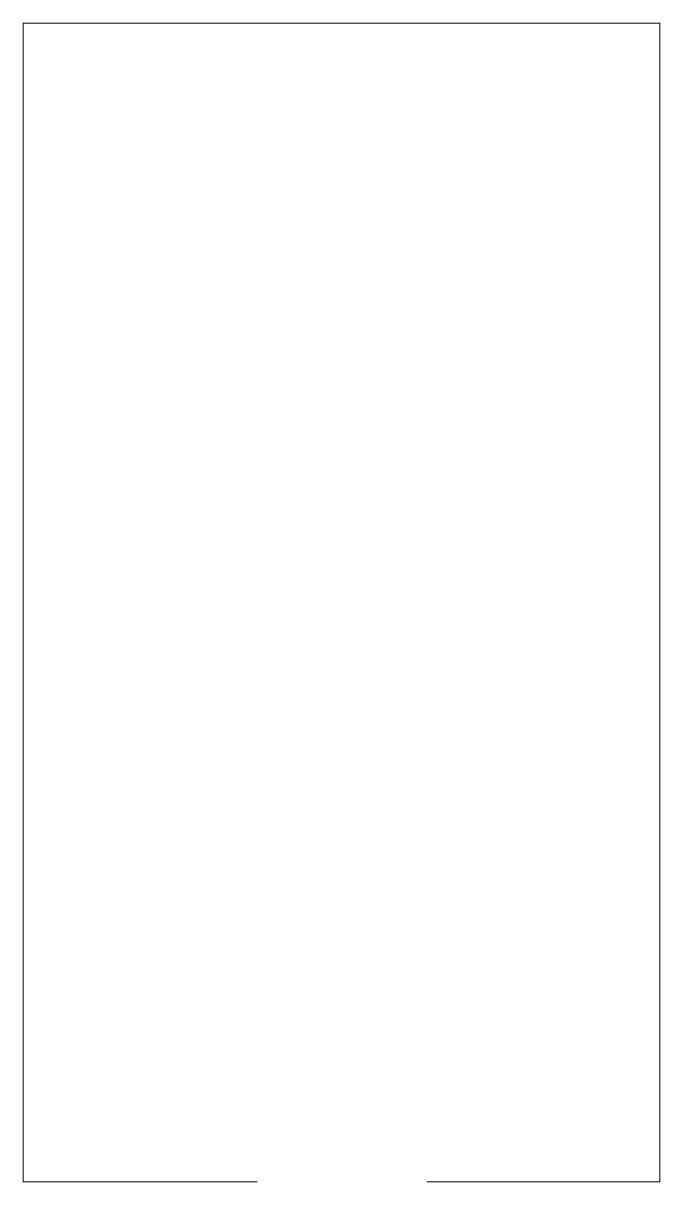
# Model space of a CAD drawing. Header units: inches. Extents: x -1721 to -596, y -6348 to -3031.
# Drawn here: x -1720.592 to -1718.992, y -6348.001 to -6345.091 of the extents above.
import ezdxf

# ---------------------------------------------------------------- set-up
doc = ezdxf.new("R2010")
doc.units = ezdxf.units.IN
doc.header["$MEASUREMENT"] = 0
doc.layers.add('A-FURN_Num_Penna__253', color=253, linetype='Continuous', lineweight=18)

msp = doc.modelspace()

# ---------------------------------------------------------------- linework, layer by layer
at = {"layer": 'A-FURN_Num_Penna__253', "linetype": 'Continuous', "lineweight": 18}
for p, q in [((-1720.5922, -6345.0915), (-1720.5922, -6348.0015)), ((-1720.5922, -6345.0915), (-1718.9922, -6345.0915)), ((-1718.9922, -6345.0915), (-1718.9922, -6348.0015)), ((-1720.5922, -6348.0015), (-1720.0045, -6348.0015)), ((-1719.5773, -6348.0015), (-1718.9922, -6348.0015))]:
    msp.add_line(p, q, dxfattribs=at)

doc.saveas('drawing.dxf')
